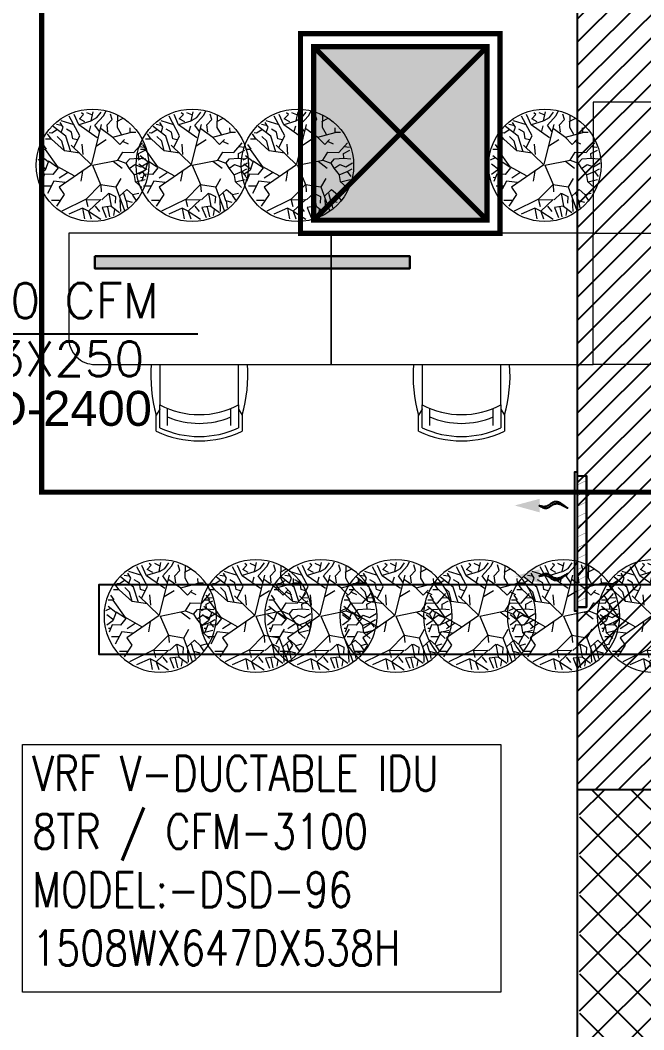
# Model space of a CAD drawing. Header units: millimetres. Extents: x 148480 to 578986, y 39883 to 155062.
# Drawn here: x 234713 to 238279, y 117326 to 123097 of the extents above; entities that cross this region are included whole.
import ezdxf

# ---------------------------------------------------------------- set-up
doc = ezdxf.new("R2010")
doc.units = ezdxf.units.MM
for name, pattern in [('CENTER', [2, 1.25, -0.25, 0.25, -0.25]), ('CONTINU', [0]), ('HIDDEN', [0.375, 0.25, -0.125])]:
    doc.linetypes.add(name, pattern=pattern)
for name, color, linetype in [('CEN', 252, 'CENTER'), ('EL-6FEET SUSPENDED LIGHT', 230, 'Continuous'), ('Flooring', 44, 'Continuous'), ('Hatch 01_UC', 7, 'Continuous'), ('HVAC-SECTIONS', 7, 'Continuous'), ('I - MODULAR', 44, 'Continuous'), ('Layer2', 4, 'Continuous'), ('Layer4', 6, 'Continuous'), ('M-HVAC ELLIPTICAL DUCT', 6, 'Continuous'), ('M-HVAC VRV PIPE', 4, 'Continuous'), ('M-HVAC-ELEPTICAL DUCT', 6, 'Continuous'), ('M-HVAC-GRIL', 6, 'Continuous'), ('M-HVAC-INSULATION', 8, 'Continuous'), ('M-HVAC-SUPP', 4, 'Continuous'), ('M-HVAC-TEXT', 7, 'Continuous')]:
    doc.layers.add(name, color=color, linetype=linetype)
doc.layers.add('I-01$0$i-plants', color=7, linetype='Continuous', lineweight=13, true_color=0x86b300)
for name, color, linetype, lineweight in [('ID - MODULAR', 44, 'Continuous', 5), ('KDBS-SIDE THROW GRILLE', 1, 'Continuous', 18), ('M HVAC GRILLE', 6, 'Continuous', 13), ('M-HVAC-EQUIP TEXT', 7, 'Continuous', 0), ('VRF -COPPER PIPE', 4, 'Continuous', 9)]:
    doc.layers.add(name, color=color, linetype=linetype, lineweight=lineweight)
doc.styles.add('HVAC TEXT', font='Romans.shx', dxfattribs={"width": 0.8, "height": 100})
doc.styles.add('R', font='romans.shx')
doc.styles.add('ROMAND', font='romand__.ttf')
doc.styles.get("Standard").update_dxf_attribs({"font": 'arial.ttf'})
doc.dimstyles.new('Vayucon', dxfattribs={"dimtxt": 200, "dimasz": 150, "dimexe": 0, "dimexo": 0, "dimgap": 9e-05, "dimtad": 1, "dimdec": 0, "dimrnd": 5, "dimzin": 0, "dimdsep": 46, "dimtxsty": 'ROMAND', "dimcen": 90, "dimclrd": 42, "dimclre": 8, "dimclrt": 7, "dimadec": 0, "dimazin": 0, "dimtfac": 1, "dimtdec": 0, "dimtofl": 0, "dimtmove": 1, "dimatfit": 0, "dimfxl": 1, "dimtolj": 1, "dimtzin": 0, "dimarcsym": 0})

# ---------------------------------------------------------------- blocks, each defined once
blk = doc.blocks.new('I-01$0$plant2')
at = {"color": 8}
for p, q in [((-63.2, 161.7), (-26.4, 204)), ((-63.2, 161.7), (-61.7, 192.1)), ((-9.5, 163.5), (-5.2, 204)), ((10.3, 168.4), (7.5, 205.8)), ((32.9, 183.6), (23, 204)), ((24.5, 168.4), (48.5, 200.7)), ((64, 153.2), (52.6, 197.3)), ((62.5, 104), (68.3, 199.1)), ((85.3, 165.1), (82.3, 192.1)), ((-81.5, 144.7), (-85.8, 185.4)), ((-63.2, 161.7), (-81.5, 144.7)), ((-5.2, 132.8), (-63.2, 161.7)), ((-33.5, 151.4), (-23.6, 175.4)), ((23, 168.4), (-9.5, 163.5)), ((30.1, 119.2), (24.5, 168.4)), ((51.3, 138), (42.8, 161.7)), ((83.8, 163.5), (105.1, 176.9)), ((83.8, 134.6), (83.8, 163.5)), ((113.5, 151.4), (120.5, 173.6)), ((-57.6, 115.8), (-159.3, 132.8)), ((-81.5, 144.7), (-136.7, 151.4)), ((-58.9, 119.2), (-60.4, 144.7)), ((-58.9, 117.6), (-5.2, 132.8)), ((10.3, 78.7), (-57.6, 115.8)), ((-2.4, 134.6), (30.1, 119.2)), ((32.9, 121), (51.3, 138)), ((65.5, 141.3), (99.3, 124.3)), ((99.3, 124.3), (115, 149.8)), ((115, 149.8), (138.8, 151.4)), ((138.8, 105.7), (155.8, 134.6)), ((-156.5, 92.1), (-184.6, 83.6)), ((-132.4, 75.1), (-173.4, 109.1)), ((1.7, 0.2), (10.3, 78.7)), ((10.3, 80.2), (4.7, 105.7)), ((10.3, 78.7), (62.5, 104)), ((62.5, 105.7), (90.9, 78.7)), ((130.4, 49.8), (141.8, 80.2)), ((141.8, 82), (138.8, 105.7)), ((140.3, 107.3), (177.1, 109.1)), ((141.8, 80.2), (174.3, 76.9)), ((174.3, 76.9), (182.7, 99)), ((174.3, 76.9), (195.5, 71.7)), ((-155, 15.8), (-191.7, 53.1)), ((-142.3, 42.8), (-132.4, 75.1)), ((-1.1, -2.8), (-142.3, 42.8)), ((-40.6, 10.6), (-57.6, 44.6)), ((81, 7.3), (106.4, 42.8)), ((124.8, 29.4), (130.4, 49.8)), ((130.4, 51.3), (155.8, 42.8)), ((155.8, 42.8), (175.6, 58.3)), ((175.6, 58.3), (203.9, 51.3)), ((-181.8, -19.8), (-200.3, 3.9)), ((-170.6, 31), (-197.5, 22.7)), ((-116.9, 32.8), (-155, 15.8)), ((-97.1, 0.5), (-132.4, 10.6)), ((-75.9, 19.1), (-125.3, -31.7)), ((1.7, 0.2), (99.3, 9)), ((99.3, 9), (124.8, 29.4)), ((99.3, 9), (126.1, -14.7)), ((124.8, 29.4), (143.1, 17.5)), ((143.1, 17.5), (177.1, 24.3)), ((177.1, 24.3), (202.4, 34.6)), ((177.1, 24.3), (181.4, 7.3)), ((181.4, 7.3), (208.2, 2.3)), ((-174.7, -33.5), (-201.6, -25)), ((-191.7, -8), (-198.8, -11.3)), ((-170.6, -35.1), (-190.4, -62.1)), ((-152.2, -9.5), (-181.8, -19.8)), ((-153.7, -62.1), (-174.7, -33.5)), ((-126.8, -29.9), (-153.7, -62.1)), ((-125.3, -28.3), (-152.2, -9.5)), ((-125.3, -31.7), (-150.9, -108)), ((-1.1, -2.8), (-53.4, -96.1)), ((0.4, -4.6), (79.2, -137.9)), ((126.1, -14.7), (165.7, -1.3)), ((165.7, -1.3), (206.7, -26.5)), ((191.2, -16.5), (209.5, -9.5)), ((-155, -60.6), (-176.2, -91)), ((-30.7, -57.2), (-84.5, -82.5)), ((-61.7, -72.4), (-63.2, -133.5)), ((-20.8, -48.7), (-12.3, -87.7)), ((37.2, -65.7), (79.5, -77.6)), ((105.1, -79.2), (123.3, -45.4)), ((123.3, -45.4), (145.9, -58.8)), ((138.8, -52.1), (154.3, -38.4)), ((174.3, -79.2), (194, -72.4)), ((-170.6, -80.9), (-190.4, -77.6)), ((-150.9, -108), (-169.1, -113.2)), ((-147.9, -108), (-155, -128.4)), ((-84.5, -82.5), (-118.2, -138.5)), ((-84.5, -82.5), (-83, -119.9)), ((-46.2, -84.3), (-12.3, -119.9)), ((-26.4, -108), (-40.6, -116.5)), ((48.5, -94.4), (-3.9, -160.6)), ((72.4, -123.2), (106.4, -79.2)), ((93.7, -102.9), (98, -130)), ((106.4, -79.2), (174.3, -77.6)), ((140.3, -79.2), (133.2, -109.8)), ((133.2, -109.8), (147.4, -152.1)), ((174.3, -77.6), (178.6, -94.4)), ((-118.2, -138.5), (-139.5, -145.4)), ((-119.7, -140.3), (-126.8, -162.2)), ((-63.2, -133.5), (-98.4, -182.6)), ((-83, -119.9), (-95.6, -142.1)), ((-75.9, -152.1), (-63.2, -169.1)), ((-37.8, -142.1), (-53.3, -158.8)), ((-40.6, -116.5), (-37.8, -142.1)), ((-12.3, -119.9), (-29.2, -202.9)), ((27.3, -126.6), (38.7, -143.6)), ((64, -114.7), (54.1, -142.1)), ((54.1, -142.1), (96.5, -167.3)), ((98, -130), (122, -143.6)), ((122, -143.6), (122, -165.8)), ((137.5, -131.8), (164.4, -136.9)), ((-111.1, -160.6), (-119.7, -164)), ((-85.8, -167.3), (-111.1, -160.6)), ((-68.8, -177.6), (-84.5, -186.1)), ((-63.2, -169.1), (-68.8, -189.5)), ((-20.8, -165.8), (-63.2, -194.4)), ((-3.9, -160.6), (-9.5, -202.9)), ((-2.4, -162.2), (45.6, -162.2)), ((21.7, -165.8), (4.7, -182.6)), ((4.7, -182.6), (24.5, -192.9)), ((54.1, -182.6), (38.7, -196.2)), ((45.6, -162.2), (62.5, -192.9)), ((47.1, -162.2), (69.6, -167.3)), ((69.6, -167.3), (90.9, -182.6)), ((96.5, -167.3), (109.2, -181)), ((24.5, -192.9), (18.9, -201.4))]:
    blk.add_line(p, q, dxfattribs=at)
at = {"color": 8, "linetype": 'CONTINU'}
blk.add_circle((1.7, 0.2), 212.4, dxfattribs=at)
blk = doc.blocks.new('GFC1')
at = {"layer": 'Hatch 01_UC', "linetype": 'Continuous'}
h = blk.add_hatch(color=8, dxfattribs=at)
h.dxf.hatch_style = 1
h.paths.add_polyline_path([(309023.6, 123931.4), (309023.6, 122940.2), (310014.9, 122940.2), (310014.9, 123931.4)])
at = {"layer": 'CEN', "color": 8, "linetype": 'Continuous', "lineweight": 0}
for p, q in [((309023.6, 122940.2), (309023.6, 123931.4)), ((309023.6, 123931.4), (310014.9, 123931.4)), ((310014.9, 123931.4), (309023.6, 122940.2)), ((309023.6, 123931.4), (310014.9, 122940.2)), ((310014.9, 123931.4), (310014.9, 122940.2)), ((310014.9, 122940.2), (309023.6, 122940.2))]:
    blk.add_line(p, q, dxfattribs=at)
at = {"layer": 'CEN', "color": 8, "linetype": 'HIDDEN', "lineweight": 0, "ltscale": 1500}
blk.add_lwpolyline([(311569.9, 121385.2), (307468.6, 121385.2), (307468.6, 125486.4), (311569.9, 125486.4)], close=True, dxfattribs=at)
at = {"layer": 'CEN', "color": 8, "linetype": 'Continuous', "lineweight": 0}
for points in [[(310089.9, 122865.2), (308948.6, 122865.2), (308948.6, 124006.4), (310089.9, 124006.4)], [(310014.9, 122940.2), (309023.6, 122940.2), (309023.6, 123931.4), (310014.9, 123931.4)]]:
    blk.add_lwpolyline(points, close=True, dxfattribs=at)
at = {"layer": 'Flooring', "color": 8, "linetype": 'HIDDEN', "ltscale": 1500}
blk.add_lwpolyline([(328672.2, 130068.3, 1.540604), (310717.1, 129143.3, 0.119203), (311634.4, 128071.9, -0.704413), (307490.1, 113767.5)], format="xyb", dxfattribs=at)
at = {"layer": 'I - MODULAR', "color": 8, "linetype": 'Continuous'}
for points in [[(310014.9, 123931.4), (309023.6, 123931.4), (309023.6, 122940.2), (310014.9, 122940.2)], [(312297.1, 120456.5), (307797.1, 120456.5), (307797.1, 120856.5), (312297.1, 120856.5)]]:
    blk.add_lwpolyline(points, close=True, dxfattribs=at)
at = {"layer": 'I-01$0$i-plants', "color": 8}
for p, q in [((307686.3, 123421.9, 0), (307625.6, 123534.9, 0)), ((307680.8, 123484.6, 0), (307654.3, 123543.5, 0)), ((307683.7, 123520.2, 0), (307707.9, 123543.7, 0)), ((307715.6, 123503.2, 0), (307683.7, 123520.2, 0)), ((307707.9, 123543.7, 0), (307696, 123553.6, 0)), ((307755.3, 123541.7, 0), (307726.9, 123554.7, 0)), ((307751.8, 123508.4, 0), (307763, 123560.2, 0)), ((307753.9, 123509, 0), (307784.4, 123526.3, 0)), ((307773, 123482.9, 0), (307823.3, 123538, 0)), ((307784.4, 123526.3, 0), (307808.6, 123557.6, 0)), ((307823.3, 123538, 0), (307835.8, 123563.3, 0)), ((307841.8, 123484.5, 0), (307870.7, 123514.7, 0)), ((307870.7, 123514.7, 0), (307861.1, 123546.8, 0)), ((307898.3, 123504.3, 0), (307935, 123523.4, 0)), ((307901.6, 123470.6, 0), (307903.8, 123538.1, 0)), ((308257, 123421.9, 0), (308196.3, 123534.9, 0)), ((308251.5, 123484.6, 0), (308225, 123543.5, 0)), ((308254.4, 123520.2, 0), (308278.6, 123543.7, 0)), ((308286.3, 123503.2, 0), (308254.4, 123520.2, 0)), ((308278.6, 123543.7, 0), (308266.8, 123553.6, 0)), ((308326, 123541.7, 0), (308297.7, 123554.7, 0)), ((308322.5, 123508.4, 0), (308333.7, 123560.2, 0)), ((308324.6, 123509, 0), (308355.1, 123526.3, 0)), ((308343.7, 123482.9, 0), (308394.1, 123538, 0)), ((308355.1, 123526.3, 0), (308379.3, 123557.6, 0)), ((308394.1, 123538, 0), (308406.5, 123563.3, 0)), ((308412.5, 123484.5, 0), (308441.4, 123514.7, 0)), ((308441.4, 123514.7, 0), (308431.8, 123546.8, 0)), ((308469, 123504.3, 0), (308505.7, 123523.4, 0)), ((308472.3, 123470.6, 0), (308474.5, 123538.1, 0)), ((308858.3, 123421.9, 0), (308797.6, 123534.9, 0)), ((308852.8, 123484.6, 0), (308826.3, 123543.5, 0)), ((308855.7, 123520.2, 0), (308879.9, 123543.7, 0)), ((308887.6, 123503.2, 0), (308855.7, 123520.2, 0)), ((308879.9, 123543.7, 0), (308868, 123553.6, 0)), ((308927.3, 123541.7, 0), (308898.9, 123554.7, 0)), ((308923.8, 123508.4, 0), (308935, 123560.2, 0)), ((308925.9, 123509, 0), (308956.4, 123526.3, 0)), ((308945, 123482.9, 0), (308995.3, 123538, 0)), ((308956.4, 123526.3, 0), (308980.6, 123557.6, 0)), ((308995.3, 123538, 0), (309007.8, 123563.3, 0)), ((309013.8, 123484.5, 0), (309042.7, 123514.7, 0)), ((309042.7, 123514.7, 0), (309033.1, 123546.8, 0)), ((309070.3, 123504.3, 0), (309107, 123523.4, 0)), ((309073.6, 123470.6, 0), (309075.8, 123538.1, 0)), ((310273.5, 123421.9, 0), (310212.7, 123534.9, 0)), ((310267.9, 123484.6, 0), (310241.4, 123543.5, 0)), ((310270.8, 123520.2, 0), (310295, 123543.7, 0)), ((310302.7, 123503.2, 0), (310270.8, 123520.2, 0)), ((310295, 123543.7, 0), (310283.2, 123553.6, 0)), ((310342.5, 123541.7, 0), (310314.1, 123554.7, 0)), ((310338.9, 123508.4, 0), (310350.2, 123560.2, 0)), ((310341.1, 123509, 0), (310371.5, 123526.3, 0)), ((310360.1, 123482.9, 0), (310410.5, 123538, 0)), ((310371.5, 123526.3, 0), (310395.7, 123557.6, 0)), ((310410.5, 123538, 0), (310422.9, 123563.3, 0)), ((310428.9, 123484.5, 0), (310457.8, 123514.7, 0)), ((310457.8, 123514.7, 0), (310448.2, 123546.8, 0)), ((310485.5, 123504.3, 0), (310522.2, 123523.4, 0)), ((310488.8, 123470.6, 0), (310490.9, 123538.1, 0)), ((307559.1, 123458.7, 0), (307525.3, 123438, 0)), ((307606.6, 123419.6, 0), (307534.1, 123475.3, 0)), ((307579.3, 123481.1, 0), (307552.9, 123486.6, 0)), ((307591.1, 123471.2, 0), (307574.1, 123498.3, 0)), ((307653.9, 123484.7, 0), (307580.1, 123507.8, 0)), ((307580.1, 123441, 0), (307591.1, 123471.2, 0)), ((307639.6, 123442.9, 0), (307609.9, 123460.5, 0)), ((307785.6, 123411.4, 0), (307680.8, 123484.6, 0)), ((307682.3, 123487.5, 0), (307751.8, 123508.4, 0)), ((307740.7, 123448.8, 0), (307749.8, 123478.5, 0)), ((307754.8, 123260.3, 0), (307811.1, 123487.8, 0)), ((307799.2, 123447.6, 0), (307773, 123482.9, 0)), ((307807.6, 123463.6, 0), (307876, 123414.4, 0)), ((307847.3, 123443.3, 0), (307841.8, 123484.5, 0)), ((307925.2, 123429.2, 0), (307901.6, 123470.6, 0)), ((307975.1, 123441.7, 0), (307974.1, 123467.9, 0)), ((308129.8, 123458.7, 0), (308096, 123438, 0)), ((308177.3, 123419.6, 0), (308104.8, 123475.3, 0)), ((308150, 123481.1, 0), (308123.6, 123486.6, 0)), ((308161.8, 123471.2, 0), (308144.8, 123498.3, 0)), ((308224.6, 123484.7, 0), (308150.8, 123507.8, 0)), ((308150.8, 123441, 0), (308161.8, 123471.2, 0)), ((308210.3, 123442.9, 0), (308180.6, 123460.5, 0)), ((308356.3, 123411.4, 0), (308251.5, 123484.6, 0)), ((308253, 123487.5, 0), (308322.5, 123508.4, 0)), ((308311.4, 123448.8, 0), (308320.5, 123478.5, 0)), ((308325.6, 123260.3, 0), (308381.9, 123487.8, 0)), ((308369.9, 123447.6, 0), (308343.7, 123482.9, 0)), ((308378.3, 123463.6, 0), (308446.7, 123414.4, 0)), ((308418, 123443.3, 0), (308412.5, 123484.5, 0)), ((308496, 123429.2, 0), (308472.3, 123470.6, 0)), ((308545.9, 123441.7, 0), (308544.8, 123467.9, 0)), ((308731.1, 123458.7, 0), (308697.3, 123438, 0)), ((308778.6, 123419.6, 0), (308706.1, 123475.3, 0)), ((308751.3, 123481.1, 0), (308724.8, 123486.6, 0)), ((308763.1, 123471.2, 0), (308746.1, 123498.3, 0)), ((308825.9, 123484.7, 0), (308752.1, 123507.8, 0)), ((308752.1, 123441, 0), (308763.1, 123471.2, 0)), ((308811.6, 123442.9, 0), (308781.9, 123460.5, 0)), ((308957.6, 123411.4, 0), (308852.8, 123484.6, 0)), ((308854.3, 123487.5, 0), (308923.8, 123508.4, 0)), ((308912.7, 123448.8, 0), (308921.8, 123478.5, 0)), ((308926.8, 123260.3, 0), (308983.1, 123487.8, 0)), ((308971.2, 123447.6, 0), (308945, 123482.9, 0)), ((308979.6, 123463.6, 0), (309048, 123414.4, 0)), ((309019.3, 123443.3, 0), (309013.8, 123484.5, 0)), ((309097.2, 123429.2, 0), (309073.6, 123470.6, 0)), ((309147.1, 123441.7, 0), (309146.1, 123467.9, 0)), ((310146.3, 123458.7, 0), (310112.4, 123438, 0)), ((310193.7, 123419.6, 0), (310121.3, 123475.3, 0)), ((310166.4, 123481.1, 0), (310140, 123486.6, 0)), ((310178.2, 123471.2, 0), (310161.2, 123498.3, 0)), ((310241.1, 123484.7, 0), (310167.2, 123507.8, 0)), ((310167.2, 123441, 0), (310178.2, 123471.2, 0)), ((310226.8, 123442.9, 0), (310197, 123460.5, 0)), ((310372.7, 123411.4, 0), (310267.9, 123484.6, 0)), ((310269.4, 123487.5, 0), (310338.9, 123508.4, 0)), ((310327.9, 123448.8, 0), (310337, 123478.5, 0)), ((310342, 123260.3, 0), (310398.3, 123487.8, 0)), ((310386.3, 123447.6, 0), (310360.1, 123482.9, 0)), ((310394.8, 123463.6, 0), (310463.2, 123414.4, 0)), ((310434.5, 123443.3, 0), (310428.9, 123484.5, 0)), ((310512.4, 123429.2, 0), (310488.8, 123470.6, 0)), ((310562.3, 123441.7, 0), (310561.2, 123467.9, 0)), ((307524.6, 123402.8, 0), (307490.8, 123403.6, 0)), ((307521.7, 123404.7, 0), (307501.9, 123433.4, 0)), ((307525.3, 123438, 0), (307511.4, 123439.1, 0)), ((307597.9, 123336.3, 0), (307524.6, 123402.8, 0)), ((307583.8, 123391.2, 0), (307555.8, 123417.8, 0)), ((307635.3, 123331.6, 0), (307606.6, 123419.6, 0)), ((307646.7, 123404.7, 0), (307639.6, 123442.9, 0)), ((307670.9, 123398.5, 0), (307646.7, 123404.7, 0)), ((307652.6, 123355.5, 0), (307686.3, 123421.9, 0)), ((307781.5, 123364.9, 0), (307837.8, 123400.5, 0)), ((307874.1, 123413.9, 0), (307915.3, 123372.8, 0)), ((307876, 123414.4, 0), (307975.1, 123441.7, 0)), ((307915.3, 123372.8, 0), (307942.2, 123402.1, 0)), ((307974.5, 123444, 0), (308006, 123442.8, 0)), ((308095.4, 123402.8, 0), (308061.5, 123403.6, 0)), ((308092.4, 123404.7, 0), (308072.6, 123433.4, 0)), ((308096, 123438, 0), (308082.1, 123439.1, 0)), ((308168.6, 123336.3, 0), (308095.4, 123402.8, 0)), ((308154.5, 123391.2, 0), (308126.5, 123417.8, 0)), ((308206, 123331.6, 0), (308177.3, 123419.6, 0)), ((308217.4, 123404.7, 0), (308210.3, 123442.9, 0)), ((308241.6, 123398.5, 0), (308217.4, 123404.7, 0)), ((308223.3, 123355.5, 0), (308257, 123421.9, 0)), ((308352.3, 123364.9, 0), (308408.5, 123400.5, 0)), ((308444.8, 123413.9, 0), (308486, 123372.8, 0)), ((308446.7, 123414.4, 0), (308545.9, 123441.7, 0)), ((308486, 123372.8, 0), (308512.9, 123402.1, 0)), ((308545.2, 123444, 0), (308576.8, 123442.8, 0)), ((308696.6, 123402.8, 0), (308662.8, 123403.6, 0)), ((308693.7, 123404.7, 0), (308673.9, 123433.4, 0)), ((308697.3, 123438, 0), (308683.4, 123439.1, 0)), ((308769.9, 123336.3, 0), (308696.6, 123402.8, 0)), ((308755.8, 123391.2, 0), (308727.8, 123417.8, 0)), ((308807.3, 123331.6, 0), (308778.6, 123419.6, 0)), ((308818.7, 123404.7, 0), (308811.6, 123442.9, 0)), ((308842.9, 123398.5, 0), (308818.7, 123404.7, 0)), ((308824.6, 123355.5, 0), (308858.3, 123421.9, 0)), ((308953.5, 123364.9, 0), (309009.8, 123400.5, 0)), ((309046.1, 123413.9, 0), (309087.3, 123372.8, 0)), ((309048, 123414.4, 0), (309147.1, 123441.7, 0)), ((309087.3, 123372.8, 0), (309114.2, 123402.1, 0)), ((309146.5, 123444, 0), (309178, 123442.8, 0)), ((310111.8, 123402.8, 0), (310077.9, 123403.6, 0)), ((310108.8, 123404.7, 0), (310089, 123433.4, 0)), ((310112.4, 123438, 0), (310098.5, 123439.1, 0)), ((310185.1, 123336.3, 0), (310111.8, 123402.8, 0)), ((310171, 123391.2, 0), (310142.9, 123417.8, 0)), ((310222.4, 123331.6, 0), (310193.7, 123419.6, 0)), ((310233.8, 123404.7, 0), (310226.8, 123442.9, 0)), ((310258.1, 123398.5, 0), (310233.8, 123404.7, 0)), ((310239.7, 123355.5, 0), (310273.5, 123421.9, 0)), ((310368.7, 123364.9, 0), (310424.9, 123400.5, 0)), ((310461.3, 123413.9, 0), (310502.5, 123372.8, 0)), ((310463.2, 123414.4, 0), (310562.3, 123441.7, 0)), ((310502.5, 123372.8, 0), (310529.4, 123402.1, 0)), ((310561.6, 123444, 0), (310593.2, 123442.8, 0)), ((307490.6, 123344.4, 0), (307461.8, 123343.9, 0)), ((307494.9, 123345.7, 0), (307475.7, 123372.2, 0)), ((307560.8, 123244.9, 0), (307490.6, 123344.4, 0)), ((307597.9, 123336.3, 0), (307583.8, 123391.2, 0)), ((307753.5, 123257.1, 0), (307637.1, 123369.6, 0)), ((307704.8, 123315, 0), (307700.3, 123375.2, 0)), ((307934.9, 123389.3, 0), (307963.2, 123376.2, 0)), ((307995.9, 123327.3, 0), (308044.4, 123381.8, 0)), ((308026.3, 123360.5, 0), (308055.8, 123358.4, 0)), ((308061.3, 123344.4, 0), (308032.5, 123343.9, 0)), ((308065.6, 123345.7, 0), (308046.5, 123372.2, 0)), ((308131.5, 123244.9, 0), (308061.3, 123344.4, 0)), ((308168.6, 123336.3, 0), (308154.5, 123391.2, 0)), ((308324.2, 123257.1, 0), (308207.8, 123369.6, 0)), ((308275.6, 123315, 0), (308271.1, 123375.2, 0)), ((308505.6, 123389.3, 0), (308534, 123376.2, 0)), ((308566.6, 123327.3, 0), (308615.1, 123381.8, 0)), ((308597, 123360.5, 0), (308626.6, 123358.4, 0)), ((308662.6, 123344.4, 0), (308633.8, 123343.9, 0)), ((308666.9, 123345.7, 0), (308647.7, 123372.2, 0)), ((308732.8, 123244.9, 0), (308662.6, 123344.4, 0)), ((308769.9, 123336.3, 0), (308755.8, 123391.2, 0)), ((308925.5, 123257.1, 0), (308809.1, 123369.6, 0)), ((308876.8, 123315, 0), (308872.3, 123375.2, 0)), ((309106.9, 123389.3, 0), (309135.2, 123376.2, 0)), ((309167.9, 123327.3, 0), (309216.4, 123381.8, 0)), ((309198.3, 123360.5, 0), (309227.8, 123358.4, 0)), ((310077.7, 123344.4, 0), (310049, 123343.9, 0)), ((310082, 123345.7, 0), (310062.9, 123372.2, 0)), ((310147.9, 123244.9, 0), (310077.7, 123344.4, 0)), ((310185.1, 123336.3, 0), (310171, 123391.2, 0)), ((310340.6, 123257.1, 0), (310224.2, 123369.6, 0)), ((310292, 123315, 0), (310287.5, 123375.2, 0)), ((310522, 123389.3, 0), (310550.4, 123376.2, 0)), ((310583, 123327.3, 0), (310631.5, 123381.8, 0)), ((310613.5, 123360.5, 0), (310643, 123358.4, 0)), ((307473.7, 123296.6, 0), (307446.5, 123283.1, 0)), ((307505.2, 123273.9, 0), (307461.2, 123308.7, 0)), ((307686.8, 123323, 0), (307597.9, 123336.3, 0)), ((307904.1, 123283.5, 0), (307932.7, 123329.6, 0)), ((307932.7, 123329.6, 0), (307995.9, 123327.3, 0)), ((307950, 123265.1, 0), (307971.4, 123290.2, 0)), ((307971.4, 123290.2, 0), (308023.5, 123295.3, 0)), ((308044.4, 123296.6, 0), (308017.2, 123283.1, 0)), ((308022.3, 123321.8, 0), (308059.1, 123340.6, 0)), ((308023.5, 123295.3, 0), (308022.3, 123321.8, 0)), ((308023.5, 123295.3, 0), (308064.7, 123291.4, 0)), ((308076, 123273.9, 0), (308031.9, 123308.7, 0)), ((308257.5, 123323, 0), (308168.6, 123336.3, 0)), ((308474.8, 123283.5, 0), (308503.4, 123329.6, 0)), ((308503.4, 123329.6, 0), (308566.6, 123327.3, 0)), ((308520.7, 123265.1, 0), (308542.1, 123290.2, 0)), ((308542.1, 123290.2, 0), (308594.2, 123295.3, 0)), ((308593, 123321.8, 0), (308629.8, 123340.6, 0)), ((308594.2, 123295.3, 0), (308593, 123321.8, 0)), ((308594.2, 123295.3, 0), (308635.5, 123291.4, 0)), ((308645.7, 123296.6, 0), (308618.5, 123283.1, 0)), ((308677.2, 123273.9, 0), (308633.2, 123308.7, 0)), ((308858.8, 123323, 0), (308769.9, 123336.3, 0)), ((309076.1, 123283.5, 0), (309104.7, 123329.6, 0)), ((309104.7, 123329.6, 0), (309167.9, 123327.3, 0)), ((309122, 123265.1, 0), (309143.4, 123290.2, 0)), ((309143.4, 123290.2, 0), (309195.5, 123295.3, 0)), ((309194.3, 123321.8, 0), (309231.1, 123340.6, 0)), ((309195.5, 123295.3, 0), (309194.3, 123321.8, 0)), ((309195.5, 123295.3, 0), (309236.7, 123291.4, 0)), ((310060.8, 123296.6, 0), (310033.6, 123283.1, 0)), ((310092.4, 123273.9, 0), (310048.3, 123308.7, 0)), ((310273.9, 123323, 0), (310185.1, 123336.3, 0)), ((310491.2, 123283.5, 0), (310519.9, 123329.6, 0)), ((310519.9, 123329.6, 0), (310583, 123327.3, 0)), ((310537.2, 123265.1, 0), (310558.5, 123290.2, 0)), ((310558.5, 123290.2, 0), (310610.6, 123295.3, 0)), ((310609.5, 123321.8, 0), (310646.3, 123340.6, 0)), ((310610.6, 123295.3, 0), (310609.5, 123321.8, 0)), ((310610.6, 123295.3, 0), (310651.9, 123291.4, 0)), ((307488.4, 123226, 0), (307453.1, 123202, 0)), ((307493.6, 123230, 0), (307453.2, 123260.7, 0)), ((307506.5, 123276.7, 0), (307488.4, 123226, 0)), ((307559.4, 123241.6, 0), (307506.5, 123276.7, 0)), ((307562.3, 123240, 0), (307531.5, 123201.1, 0)), ((307654.6, 123192.7, 0), (307560.8, 123244.9, 0)), ((307753.5, 123257.1, 0), (307568.5, 123129.5, 0)), ((307758.7, 123253.9, 0), (307904.1, 123283.5, 0)), ((307758.7, 123253.9, 0), (307805.4, 123143.9, 0)), ((307876.8, 123278.1, 0), (307929.1, 123237.6, 0)), ((307904.1, 123283.5, 0), (307950, 123265.1, 0)), ((307950, 123265.1, 0), (307967, 123238, 0)), ((307967, 123238, 0), (307996.7, 123198.8, 0)), ((307967.7, 123235.7, 0), (308000.7, 123259.1, 0)), ((308000.7, 123259.1, 0), (308036.1, 123245.3, 0)), ((308059.1, 123226, 0), (308023.8, 123202, 0)), ((308064.3, 123230, 0), (308023.9, 123260.7, 0)), ((308036.1, 123245.3, 0), (308074.2, 123267.7, 0)), ((308042.3, 123217.8, 0), (308070.9, 123234.5, 0)), ((308077.2, 123276.7, 0), (308059.1, 123226, 0)), ((308130.1, 123241.6, 0), (308077.2, 123276.7, 0)), ((308133, 123240, 0), (308102.2, 123201.1, 0)), ((308225.3, 123192.7, 0), (308131.5, 123244.9, 0)), ((308324.2, 123257.1, 0), (308139.3, 123129.5, 0)), ((308329.5, 123253.9, 0), (308474.8, 123283.5, 0)), ((308329.5, 123253.9, 0), (308376.1, 123143.9, 0)), ((308447.5, 123278.1, 0), (308499.8, 123237.6, 0)), ((308474.8, 123283.5, 0), (308520.7, 123265.1, 0)), ((308520.7, 123265.1, 0), (308537.7, 123238, 0)), ((308537.7, 123238, 0), (308567.4, 123198.8, 0)), ((308538.4, 123235.7, 0), (308571.5, 123259.1, 0)), ((308571.5, 123259.1, 0), (308606.8, 123245.3, 0)), ((308606.8, 123245.3, 0), (308644.9, 123267.7, 0)), ((308613, 123217.8, 0), (308641.6, 123234.5, 0)), ((308660.4, 123226, 0), (308625.1, 123202, 0)), ((308665.6, 123230, 0), (308625.2, 123260.7, 0)), ((308678.5, 123276.7, 0), (308660.4, 123226, 0)), ((308731.4, 123241.6, 0), (308678.5, 123276.7, 0)), ((308734.3, 123240, 0), (308703.5, 123201.1, 0)), ((308826.6, 123192.7, 0), (308732.8, 123244.9, 0)), ((308925.5, 123257.1, 0), (308740.5, 123129.5, 0)), ((308930.7, 123253.9, 0), (309076.1, 123283.5, 0)), ((308930.7, 123253.9, 0), (308977.4, 123143.9, 0)), ((309048.8, 123278.1, 0), (309101.1, 123237.6, 0)), ((309076.1, 123283.5, 0), (309122, 123265.1, 0)), ((309122, 123265.1, 0), (309139, 123238, 0)), ((309139, 123238, 0), (309168.7, 123198.8, 0)), ((309139.7, 123235.7, 0), (309172.7, 123259.1, 0)), ((309172.7, 123259.1, 0), (309208.1, 123245.3, 0)), ((309208.1, 123245.3, 0), (309246.2, 123267.7, 0)), ((309214.3, 123217.8, 0), (309242.9, 123234.5, 0)), ((310080.8, 123230, 0), (310040.3, 123260.7, 0)), ((310075.5, 123226, 0), (310040.3, 123202, 0)), ((310093.6, 123276.7, 0), (310075.5, 123226, 0)), ((310146.6, 123241.6, 0), (310093.6, 123276.7, 0)), ((310149.4, 123240, 0), (310118.6, 123201.1, 0)), ((310241.7, 123192.7, 0), (310147.9, 123244.9, 0)), ((310340.6, 123257.1, 0), (310155.7, 123129.5, 0)), ((310345.9, 123253.9, 0), (310491.2, 123283.5, 0)), ((310345.9, 123253.9, 0), (310392.5, 123143.9, 0)), ((310464, 123278.1, 0), (310516.2, 123237.6, 0)), ((310491.2, 123283.5, 0), (310537.2, 123265.1, 0)), ((310537.2, 123265.1, 0), (310554.1, 123238, 0)), ((310554.1, 123238, 0), (310583.9, 123198.8, 0)), ((310554.8, 123235.7, 0), (310587.9, 123259.1, 0)), ((310587.9, 123259.1, 0), (310623.3, 123245.3, 0)), ((310623.3, 123245.3, 0), (310661.4, 123267.7, 0)), ((310629.5, 123217.8, 0), (310658, 123234.5, 0)), ((307474.8, 123181.6, 0), (307463.1, 123183.4, 0)), ((307484, 123203.1, 0), (307467.6, 123160.7, 0)), ((307531.5, 123201.1, 0), (307484, 123203.1, 0)), ((307615.7, 123210.4, 0), (307568.9, 123180.5, 0)), ((307702, 123220.4, 0), (307692.2, 123163.7, 0)), ((307892.9, 123127.3, 0), (307922.2, 123178.9, 0)), ((307996.7, 123198.8, 0), (308042.3, 123217.8, 0)), ((307997.5, 123196.2, 0), (308003.5, 123160.5, 0)), ((308006.3, 123158.9, 0), (308060.4, 123172.3, 0)), ((308045.6, 123181.6, 0), (308033.8, 123183.4, 0)), ((308054.7, 123203.1, 0), (308038.3, 123160.7, 0)), ((308042.3, 123217.8, 0), (308064.1, 123189.3, 0)), ((308102.2, 123201.1, 0), (308054.7, 123203.1, 0)), ((308186.4, 123210.4, 0), (308139.6, 123180.5, 0)), ((308272.7, 123220.4, 0), (308262.9, 123163.7, 0)), ((308463.6, 123127.3, 0), (308492.9, 123178.9, 0)), ((308567.4, 123198.8, 0), (308613, 123217.8, 0)), ((308568.2, 123196.2, 0), (308574.2, 123160.5, 0)), ((308577, 123158.9, 0), (308631.1, 123172.3, 0)), ((308613, 123217.8, 0), (308634.8, 123189.3, 0)), ((308646.8, 123181.6, 0), (308635.1, 123183.4, 0)), ((308656, 123203.1, 0), (308639.6, 123160.7, 0)), ((308703.5, 123201.1, 0), (308656, 123203.1, 0)), ((308787.7, 123210.4, 0), (308740.9, 123180.5, 0)), ((308874, 123220.4, 0), (308864.2, 123163.7, 0)), ((309064.9, 123127.3, 0), (309094.2, 123178.9, 0)), ((309168.7, 123198.8, 0), (309214.3, 123217.8, 0)), ((309169.5, 123196.2, 0), (309175.5, 123160.5, 0)), ((309178.3, 123158.9, 0), (309232.4, 123172.3, 0)), ((309214.3, 123217.8, 0), (309236.1, 123189.3, 0)), ((310062, 123181.6, 0), (310050.3, 123183.4, 0)), ((310071.2, 123203.1, 0), (310054.7, 123160.7, 0)), ((310118.6, 123201.1, 0), (310071.2, 123203.1, 0)), ((310202.8, 123210.4, 0), (310156.1, 123180.5, 0)), ((310289.1, 123220.4, 0), (310279.3, 123163.7, 0)), ((310480, 123127.3, 0), (310509.4, 123178.9, 0)), ((310583.9, 123198.8, 0), (310629.5, 123217.8, 0)), ((310584.6, 123196.2, 0), (310590.6, 123160.5, 0)), ((310593.5, 123158.9, 0), (310647.5, 123172.3, 0)), ((310629.5, 123217.8, 0), (310651.3, 123189.3, 0)), ((307522.3, 123134.3, 0), (307479.8, 123134.6, 0)), ((307538.4, 123163.2, 0), (307501.4, 123093, 0)), ((307601, 123155.1, 0), (307538.4, 123163.2, 0)), ((307568.6, 123129.4, 0), (307597, 123087, 0)), ((307805.4, 123143.9, 0), (307723.1, 123060.5, 0)), ((307805.4, 123143.9, 0), (307892.1, 123129.9, 0)), ((307806.1, 123141.6, 0), (307809.1, 123102.2, 0)), ((307892.1, 123129.9, 0), (307941.9, 122994.5, 0)), ((307912.7, 123077, 0), (307954.2, 123116.4, 0)), ((307954.2, 123116.4, 0), (307988.1, 123086.2, 0)), ((308003.5, 123160.5, 0), (308040.7, 123126, 0)), ((308093.1, 123134.3, 0), (308050.5, 123134.6, 0)), ((308109.2, 123163.2, 0), (308072.1, 123093, 0)), ((308171.7, 123155.1, 0), (308109.2, 123163.2, 0)), ((308139.3, 123129.4, 0), (308167.7, 123087, 0)), ((308376.1, 123143.9, 0), (308293.8, 123060.5, 0)), ((308376.1, 123143.9, 0), (308462.8, 123129.9, 0)), ((308376.8, 123141.6, 0), (308379.8, 123102.2, 0)), ((308462.8, 123129.9, 0), (308512.6, 122994.5, 0)), ((308483.4, 123077, 0), (308525, 123116.4, 0)), ((308525, 123116.4, 0), (308558.8, 123086.2, 0)), ((308574.2, 123160.5, 0), (308611.4, 123126, 0)), ((308694.3, 123134.3, 0), (308651.8, 123134.6, 0)), ((308710.4, 123163.2, 0), (308673.4, 123093, 0)), ((308773, 123155.1, 0), (308710.4, 123163.2, 0)), ((308740.6, 123129.4, 0), (308769, 123087, 0)), ((308977.4, 123143.9, 0), (308895.1, 123060.5, 0)), ((308977.4, 123143.9, 0), (309064.1, 123129.9, 0)), ((308978.1, 123141.6, 0), (308981.1, 123102.2, 0)), ((309064.1, 123129.9, 0), (309113.9, 122994.5, 0)), ((309084.7, 123077, 0), (309126.2, 123116.4, 0)), ((309126.2, 123116.4, 0), (309160.1, 123086.2, 0)), ((309175.5, 123160.5, 0), (309212.7, 123126, 0)), ((310109.5, 123134.3, 0), (310066.9, 123134.6, 0)), ((310125.6, 123163.2, 0), (310088.6, 123093, 0)), ((310188.1, 123155.1, 0), (310125.6, 123163.2, 0)), ((310155.8, 123129.4, 0), (310184.1, 123087, 0)), ((310392.5, 123143.9, 0), (310310.3, 123060.5, 0)), ((310392.5, 123143.9, 0), (310479.3, 123129.9, 0)), ((310393.2, 123141.6, 0), (310396.2, 123102.2, 0)), ((310479.3, 123129.9, 0), (310529, 122994.5, 0)), ((310499.8, 123077, 0), (310541.4, 123116.4, 0)), ((310541.4, 123116.4, 0), (310575.2, 123086.2, 0)), ((310590.6, 123160.5, 0), (310627.8, 123126, 0)), ((307597, 123087, 0), (307552.3, 123019.8, 0)), ((307723.1, 123060.5, 0), (307583.1, 122991.6, 0)), ((307722, 123057.3, 0), (307806.5, 123058.6, 0)), ((307722.7, 123055, 0), (307731.6, 123017.4, 0)), ((307806.5, 123058.6, 0), (307735, 122991.5, 0)), ((307811.3, 123057.2, 0), (307851.7, 123093.7, 0)), ((307851.7, 123093.7, 0), (307865, 123019.9, 0)), ((307856.5, 123092.4, 0), (307890.7, 123075.7, 0)), ((307890.7, 123075.7, 0), (307888.6, 123037.6, 0)), ((307915.7, 123059.2, 0), (307918.4, 122990.3, 0)), ((307936.3, 123094.7, 0), (307948.8, 123052.9, 0)), ((307948.8, 123052.9, 0), (307985.5, 123042.6, 0)), ((307986.6, 123083.3, 0), (308006.5, 123054.2, 0)), ((307988.1, 123086.2, 0), (308023.4, 123094.3, 0)), ((308167.7, 123087, 0), (308123, 123019.8, 0)), ((308293.8, 123060.5, 0), (308153.8, 122991.6, 0)), ((308292.7, 123057.3, 0), (308377.2, 123058.6, 0)), ((308293.4, 123055, 0), (308302.3, 123017.4, 0)), ((308377.2, 123058.6, 0), (308305.7, 122991.5, 0)), ((308382.1, 123057.2, 0), (308422.4, 123093.7, 0)), ((308422.4, 123093.7, 0), (308435.7, 123019.9, 0)), ((308427.2, 123092.4, 0), (308461.4, 123075.7, 0)), ((308461.4, 123075.7, 0), (308459.3, 123037.6, 0)), ((308486.4, 123059.2, 0), (308489.1, 122990.3, 0)), ((308507, 123094.7, 0), (308519.5, 123052.9, 0)), ((308519.5, 123052.9, 0), (308556.2, 123042.6, 0)), ((308557.3, 123083.3, 0), (308577.2, 123054.2, 0)), ((308558.8, 123086.2, 0), (308594.1, 123094.3, 0)), ((308769, 123087, 0), (308724.3, 123019.8, 0)), ((308895.1, 123060.5, 0), (308755.1, 122991.6, 0)), ((308894, 123057.3, 0), (308978.5, 123058.6, 0)), ((308894.7, 123055, 0), (308903.6, 123017.4, 0)), ((308978.5, 123058.6, 0), (308907, 122991.5, 0)), ((308983.3, 123057.2, 0), (309023.7, 123093.7, 0)), ((309023.7, 123093.7, 0), (309037, 123019.9, 0)), ((309028.5, 123092.4, 0), (309062.7, 123075.7, 0)), ((309062.7, 123075.7, 0), (309060.6, 123037.6, 0)), ((309087.7, 123059.2, 0), (309090.4, 122990.3, 0)), ((309108.3, 123094.7, 0), (309120.8, 123052.9, 0)), ((309120.8, 123052.9, 0), (309157.5, 123042.6, 0)), ((309158.6, 123083.3, 0), (309178.5, 123054.2, 0)), ((309160.1, 123086.2, 0), (309195.4, 123094.3, 0)), ((310184.1, 123087, 0), (310139.4, 123019.8, 0)), ((310310.3, 123060.5, 0), (310170.3, 122991.6, 0)), ((310309.1, 123057.3, 0), (310393.6, 123058.6, 0)), ((310309.8, 123055, 0), (310318.8, 123017.4, 0)), ((310393.6, 123058.6, 0), (310322.1, 122991.5, 0)), ((310398.5, 123057.2, 0), (310438.8, 123093.7, 0)), ((310438.8, 123093.7, 0), (310452.1, 123019.9, 0)), ((310443.7, 123092.4, 0), (310477.8, 123075.7, 0)), ((310477.8, 123075.7, 0), (310475.7, 123037.6, 0)), ((310502.8, 123059.2, 0), (310505.5, 122990.3, 0)), ((310523.4, 123094.7, 0), (310536, 123052.9, 0)), ((310536, 123052.9, 0), (310572.6, 123042.6, 0)), ((310573.7, 123083.3, 0), (310593.6, 123054.2, 0)), ((310575.2, 123086.2, 0), (310610.5, 123094.3, 0)), ((307569.5, 123051.9, 0), (307524.9, 123052, 0)), ((307701.1, 123008.2, 0), (307623.9, 122974.5, 0)), ((307735, 122991.5, 0), (307701.1, 123008.2, 0)), ((307701.1, 123008.2, 0), (307712.6, 122947.3, 0)), ((307773.5, 123019.4, 0), (307798.2, 122988.9, 0)), ((307862.8, 123019.3, 0), (307813.6, 123012.3, 0)), ((307813.6, 123012.3, 0), (307837.5, 122955.4, 0)), ((307844.4, 123013.8, 0), (307856.6, 122958.3, 0)), ((307865, 123019.9, 0), (307913.9, 122983.7, 0)), ((307883.8, 123001.5, 0), (307878.3, 122967.7, 0)), ((307951.7, 123051.2, 0), (307959.1, 123010.7, 0)), ((308140.2, 123051.9, 0), (308095.7, 123052, 0)), ((308271.8, 123008.2, 0), (308194.7, 122974.5, 0)), ((308305.7, 122991.5, 0), (308271.8, 123008.2, 0)), ((308271.8, 123008.2, 0), (308283.3, 122947.3, 0)), ((308344.2, 123019.4, 0), (308368.9, 122988.9, 0)), ((308433.5, 123019.3, 0), (308384.3, 123012.3, 0)), ((308384.3, 123012.3, 0), (308408.2, 122955.4, 0)), ((308415.1, 123013.8, 0), (308427.3, 122958.3, 0)), ((308435.7, 123019.9, 0), (308484.6, 122983.7, 0)), ((308454.5, 123001.5, 0), (308449, 122967.7, 0)), ((308522.4, 123051.2, 0), (308529.8, 123010.7, 0)), ((308741.5, 123051.9, 0), (308696.9, 123052, 0)), ((308873.1, 123008.2, 0), (308795.9, 122974.5, 0)), ((308907, 122991.5, 0), (308873.1, 123008.2, 0)), ((308873.1, 123008.2, 0), (308884.6, 122947.3, 0)), ((308945.5, 123019.4, 0), (308970.2, 122988.9, 0)), ((309034.8, 123019.3, 0), (308985.6, 123012.3, 0)), ((308985.6, 123012.3, 0), (309009.5, 122955.4, 0)), ((309016.4, 123013.8, 0), (309028.6, 122958.3, 0)), ((309037, 123019.9, 0), (309085.9, 122983.7, 0)), ((309055.8, 123001.5, 0), (309050.3, 122967.7, 0)), ((309123.7, 123051.2, 0), (309131.1, 123010.7, 0)), ((310156.6, 123051.9, 0), (310112.1, 123052, 0)), ((310288.2, 123008.2, 0), (310211.1, 122974.5, 0)), ((310322.1, 122991.5, 0), (310288.2, 123008.2, 0)), ((310288.2, 123008.2, 0), (310299.7, 122947.3, 0)), ((310360.6, 123019.4, 0), (310385.4, 122988.9, 0)), ((310450, 123019.3, 0), (310400.8, 123012.3, 0)), ((310400.8, 123012.3, 0), (310424.6, 122955.4, 0)), ((310431.6, 123013.8, 0), (310443.8, 122958.3, 0)), ((310452.1, 123019.9, 0), (310501, 122983.7, 0)), ((310470.9, 123001.5, 0), (310465.4, 122967.7, 0)), ((310538.8, 123051.2, 0), (310546.3, 123010.7, 0)), ((307735, 122991.5, 0), (307806.6, 122946.2, 0)), ((307735, 122991.5, 0), (307750.4, 122948, 0)), ((308305.7, 122991.5, 0), (308377.3, 122946.2, 0)), ((308305.7, 122991.5, 0), (308321.1, 122948, 0)), ((308907, 122991.5, 0), (308978.6, 122946.2, 0)), ((308907, 122991.5, 0), (308922.4, 122948, 0)), ((310322.1, 122991.5, 0), (310393.8, 122946.2, 0)), ((310322.1, 122991.5, 0), (310337.5, 122948, 0))]:
    blk.add_line(p, q, dxfattribs=at)
at = {"layer": 'I-01$0$i-plants', "color": 8, "linetype": 'CONTINU'}
for centre in [(307758.7, 123253.9, 0), (308329.5, 123253.9, 0), (308930.7, 123253.9, 0), (310345.9, 123253.9, 0)]:
    blk.add_circle(centre, 321.5, dxfattribs=at)
at = {"layer": 'ID - MODULAR', "color": 8, "ltscale": 500}
for p, q in [((308144.6, 122115.2), (308144.6, 121884.1)), ((308594.2, 121884.1), (308594.2, 122115.2)), ((309644.6, 122115.2), (309644.6, 121884.1)), ((310094.2, 121884.1), (310094.2, 122115.2)), ((308144.6, 121860.4), (308123.4, 121826.2)), ((308144.6, 121753.4), (308144.6, 121884.1)), ((308144.6, 121862.1), (308144.6, 121860.4)), ((308594.2, 121884.1), (308594.2, 121753.4)), ((308594.2, 121862.1), (308594.2, 121860.4)), ((308594.2, 121860.4), (308615.4, 121826.2)), ((309644.6, 121860.4), (309623.4, 121826.2)), ((309644.6, 121753.4), (309644.6, 121884.1)), ((309644.6, 121862.1), (309644.6, 121860.4)), ((310094.2, 121884.1), (310094.2, 121753.4)), ((310094.2, 121862.1), (310094.2, 121860.4)), ((310094.2, 121860.4), (310115.4, 121826.2)), ((308123.4, 121733.1), (308123.4, 121826.2)), ((308615.4, 121826.2), (308615.4, 121733.1)), ((309623.4, 121733.1), (309623.4, 121826.2)), ((310115.4, 121826.2), (310115.4, 121733.1))]:
    blk.add_line(p, q, dxfattribs=at)
at = {"layer": 'ID - MODULAR', "color": 8, "ltscale": 500, "extrusion": (0, 0, -1)}
for p, q in [((308188.3, 121767.2), (308188.3, 121863.7)), ((308550.4, 121767.2), (308550.4, 121863.7)), ((309688.3, 121767.2), (309688.3, 121863.7)), ((310050.4, 121767.2), (310050.4, 121863.7))]:
    blk.add_line(p, q, dxfattribs=at)
at = {"layer": 'ID - MODULAR', "color": 8, "ltscale": 500}
for points in [[(312122.9, 122865.2), (312122.9, 123465.2, 0.414214), (311972.9, 123615.2), (310622.9, 123615.2), (310622.9, 122865.2)], [(307622.9, 122865.2), (307622.9, 122265.2, 0.414214), (307772.9, 122115.2), (309122.9, 122115.2), (309122.9, 122865.2)], [(312122.9, 122865.2), (312122.9, 122265.2, -0.414214), (311972.9, 122115.2), (310622.9, 122115.2), (310622.9, 122865.2)]]:
    blk.add_lwpolyline(points, format="xyb", close=True, dxfattribs=at)
blk.add_lwpolyline([(309122.9, 122865.2), (309122.9, 122115.2), (310622.9, 122115.2), (310622.9, 122865.2)], close=True, dxfattribs=at)
for centre, major_axis, start_param, end_param in [((308930.5, 122053.6), (0, 838.5), 1.49727, 1.845387), ((307808.2, 122053.6), (0, 838.5), 4.437818, 4.785935), ((310430.5, 122053.6), (0, 838.5), 1.49727, 1.845387), ((309308.2, 122053.6), (0, 838.5), 4.437818, 4.785935), ((308369.4, 122309.2), (0, 480.9), 2.65511, 3.628104), ((309869.4, 122309.2), (0, 480.9), 2.65511, 3.628104), ((308369.4, 122234.2), (0, -455.9), 5.8748, 6.691551), ((309869.4, 122234.2), (0, -455.9), 5.8748, 6.691551), ((308369.4, 122259.2), (0, 580.8), 2.704257, 3.578932), ((308369.4, 122234.2), (0, -530.9), 5.845838, 6.720513), ((309869.4, 122259.2), (0, 580.8), 2.704257, 3.578932), ((309869.4, 122234.2), (0, -530.9), 5.845838, 6.720513)]:
    blk.add_ellipse(centre, major_axis=major_axis, ratio=1, start_param=start_param, end_param=end_param, dxfattribs=at)
at = {"layer": 'I-01$0$i-plants', "color": 8, "linetype": 'HIDDEN', "ltscale": 100, "xscale": -1.513572259347139, "yscale": 1.513572259347139, "zscale": 1.513572259347139, "rotation": 196.6987662583618}
for p in [(308143.6, 120676.7), (308690.3, 120676.7), (309062.4, 120676.7), (309491.6, 120676.7), (309970.5, 120676.7), (310450.2, 120676.7), (310964.6, 120676.7)]:
    blk.add_blockref('I-01$0$plant2', p, dxfattribs=at)
blk = doc.blocks.new('BEAM')
at = {"layer": 'CEN', "color": 11, "linetype": 'HIDDEN', "lineweight": 0, "ltscale": 1500, "const_width": 30}
blk.add_lwpolyline([(371569.9, 121385.2), (367468.6, 121385.2), (367468.6, 125486.4), (371569.9, 125486.4)], close=True, dxfattribs=at)
at = {"layer": 'CEN', "color": 11, "linetype": 'Continuous', "lineweight": 0, "const_width": 30}
for points in [[(370089.9, 122865.2), (368948.6, 122865.2), (368948.6, 124006.4), (370089.9, 124006.4)], [(370014.9, 122940.2), (369023.6, 122940.2), (369023.6, 123931.4), (370014.9, 123931.4)]]:
    blk.add_lwpolyline(points, close=True, dxfattribs=at)
for points in [[(369023.6, 123931.4), (370014.9, 122940.2)], [(370014.9, 123931.4), (369023.6, 122940.2)], [(369023.6, 123931.4), (370014.9, 123931.4)], [(369023.6, 122940.2), (369023.6, 123931.4)], [(370014.9, 123931.4), (370014.9, 122940.2)], [(370014.9, 122940.2), (369023.6, 122940.2)]]:
    blk.add_lwpolyline(points, dxfattribs=at)
blk = doc.blocks.new('BEE')
at = {"layer": 'M-HVAC VRV PIPE', "linetype": 'Continuous'}
blk.add_blockref('BEAM', (0, 0), dxfattribs=at)
blk = doc.blocks.new('RAAAA')
at = {"linetype": 'Continuous', "ltscale": 1000}
for points in [[(363, 0, 0), (363, 0, 0), (364, 0, 0), (364, 0, 0), (365, 0, 0), (366, 0, 0), (367, -1, 0), (368, -1, 0), (369, -1, 0), (371, -1, 0), (373, -2, 0), (374, -2, 0), (377, -2, 0), (379, -3, 0), (381, -3, 0), (384, -4, 0), (387, -4, 0), (390, -5, 0), (393, -5, 0), (397, -6, 0), (400, -6, 0), (404, -7, 0), (408, -8, 0), (412, -8, 0), (416, -9, 0), (421, -10, 0), (421, -10, 0), (425, -11, 0), (430, -11, 0), (435, -11, 0), (439, -11, 0), (444, -11, 0), (449, -11, 0), (454, -10, 0), (459, -10, 0), (464, -9, 0), (468, -7, 0), (473, -6, 0), (478, -4, 0), (483, -2, 0), (488, 0, 0), (494, 2, 0), (499, 4, 0), (504, 7, 0), (509, 10, 0), (514, 13, 0), (519, 16, 0), (525, 20, 0), (530, 24, 0), (535, 28, 0), (541, 32, 0), (546, 36, 0), (546, 36, 0), (552, 40, 0), (557, 44, 0), (563, 48, 0), (568, 51, 0), (574, 54, 0), (580, 56, 0), (586, 58, 0), (592, 60, 0), (598, 61, 0), (604, 62, 0), (610, 62, 0), (616, 62, 0), (622, 62, 0), (628, 61, 0), (635, 60, 0), (641, 59, 0), (648, 57, 0), (654, 55, 0), (661, 52, 0), (668, 49, 0), (675, 46, 0), (681, 42, 0), (688, 38, 0), (695, 33, 0), (702, 28, 0), (702, 28, 0), (709, 23, 0), (716, 19, 0), (722, 14, 0), (728, 10, 0), (734, 5, 0), (740, 1, 0), (745, -2, 0), (750, -6, 0), (755, -9, 0), (759, -13, 0), (763, -15, 0), (767, -18, 0), (771, -21, 0), (774, -23, 0), (777, -25, 0), (779, -27, 0), (782, -29, 0), (784, -31, 0), (786, -32, 0), (787, -33, 0), (789, -34, 0), (790, -35, 0), (790, -35, 0), (791, -35, 0), (791, -36, 0)], [(363, 0, 0), (363, 0, 0), (364, 0, 0), (364, 0, 0), (365, -1, 0), (366, -1, 0), (367, -2, 0), (368, -2, 0), (369, -3, 0), (371, -4, 0), (373, -5, 0), (374, -5, 0), (377, -6, 0), (379, -8, 0), (381, -9, 0), (384, -10, 0), (387, -12, 0), (390, -13, 0), (393, -15, 0), (397, -16, 0), (400, -18, 0), (404, -20, 0), (408, -22, 0), (412, -24, 0), (416, -26, 0), (421, -28, 0), (421, -28, 0), (425, -30, 0), (430, -32, 0), (435, -34, 0), (439, -35, 0), (444, -36, 0), (449, -37, 0), (454, -37, 0), (459, -38, 0), (464, -38, 0), (468, -37, 0), (473, -37, 0), (478, -36, 0), (483, -35, 0), (488, -33, 0), (494, -32, 0), (499, -30, 0), (504, -28, 0), (509, -25, 0), (514, -22, 0), (519, -19, 0), (525, -16, 0), (530, -13, 0), (535, -9, 0), (541, -5, 0), (546, 0, 0), (546, 0, 0), (552, 4, 0), (557, 8, 0), (563, 12, 0), (568, 15, 0), (574, 18, 0), (580, 21, 0), (586, 23, 0), (592, 25, 0), (598, 27, 0), (604, 28, 0), (610, 29, 0), (616, 30, 0), (622, 30, 0), (628, 31, 0), (635, 30, 0), (641, 30, 0), (648, 29, 0), (654, 28, 0), (661, 26, 0), (668, 24, 0), (675, 22, 0), (681, 20, 0), (688, 17, 0), (695, 14, 0), (702, 10, 0), (702, 10, 0), (709, 7, 0), (716, 3, 0), (722, 0, 0), (728, -3, 0), (734, -6, 0), (740, -9, 0), (745, -12, 0), (750, -14, 0), (755, -17, 0), (759, -19, 0), (763, -21, 0), (767, -23, 0), (771, -25, 0), (774, -27, 0), (777, -28, 0), (779, -30, 0), (782, -31, 0), (784, -32, 0), (786, -33, 0), (787, -34, 0), (789, -34, 0), (790, -35, 0), (790, -35, 0), (791, -35, 0), (791, -36, 0)]]:
    blk.add_polyline3d(points, dxfattribs=at)
blk.add_solid([(373, 101), (0, 0), (373, -101)], dxfattribs=at)
blk = doc.blocks.new('600X200 SIDE THROW GRILLE')
at = {"layer": 'M-HVAC-GRIL', "linetype": 'ByBlock'}
blk.add_lwpolyline([(375, -5), (396.4, -5), (396.4, 12.1), (-396.4, 12.1), (-396.4, -5), (-375, -5), (375, -5), (375, -56.4), (-375, -56.4), (-375, -5), (-375, -56.4), (375, -56.4), (375, -56.4)], dxfattribs=at)
at = {"layer": 'M-HVAC-GRIL', "lineweight": 0, "const_width": 1.71}
for points in [[(-364.6, -8.9), (-343.2, -8.9), (-321.8, -51.7), (-300.3, -51.7)], [(-303.2, -8.9), (-281.8, -8.9), (-260.3, -51.7), (-238.9, -51.7)], [(-241.8, -8.9), (-220.3, -8.9), (-198.9, -51.7), (-177.5, -51.7)], [(-179.6, -8.9), (-158.2, -8.9), (-136.8, -51.7), (-115.3, -51.7)], [(-117.5, -8.9), (-96, -8.9), (-74.6, -51.7), (-53.2, -51.7)], [(-55.3, -8.9), (-33.9, -8.9), (-12.5, -51.7), (9, -51.7)], [(6.8, -8.9), (28.2, -8.9), (49.7, -51.7), (71.1, -51.7)], [(69, -8.9), (90.4, -8.9), (111.8, -51.7), (133.2, -51.7)], [(120.6, -8.9), (142.1, -8.9), (163.5, -51.7), (184.9, -51.7)], [(180.8, -8.9), (202.2, -8.9), (223.6, -51.7), (245.1, -51.7)], [(242.2, -8.9), (263.6, -8.9), (285.1, -51.7), (306.5, -51.7)], [(303.6, -8.9), (325.1, -8.9), (346.5, -51.7), (367.9, -51.7)]]:
    blk.add_lwpolyline(points, dxfattribs=at)
at = {"layer": 'M-HVAC-SUPP'}
for p, xscale, yscale, zscale, rotation in [((-198.5, 355.3), -0.3839999997941415, 0.3839999997941436, 0.3839999997941436, 90.2028781887322), ((205.5, 355.3), 0.3839999997941415, 0.3839999997941415, 0.3839999997941415, 269.7971218112675)]:
    blk.add_blockref('RAAAA', p, dxfattribs=dict(at, xscale=xscale, yscale=yscale, zscale=zscale, rotation=rotation))
blk = doc.blocks.new('jyfhg')
at = {"layer": 'KDBS-SIDE THROW GRILLE', "xscale": -1, "rotation": 90.00000000000006}
blk.add_blockref('600X200 SIDE THROW GRILLE', (-100, -325), dxfattribs=at)
blk = doc.blocks.new('EL-4FEET LHT')
at = {"layer": 'EL-6FEET SUSPENDED LIGHT'}
h = blk.add_hatch(color=8, dxfattribs=at)
h.set_gradient(color1=(128, 128, 128), color2=(122, 122, 122), one_color=1, tint=0.48)
h.paths.add_polyline_path([(1864094.1, -166721.5), (1864094.1, -166791.5), (1865894.1, -166791.5), (1865894.1, -166721.5)])
at = {"layer": 'EL-6FEET SUSPENDED LIGHT', "color": 8}
for points in [[(1864094.1, -166721.5), (1865894.1, -166721.5), (1865894.1, -166791.5), (1864094.1, -166791.5)], [(1864094.1, -166721.5), (1864094.1, -166791.5), (1865894.1, -166791.5), (1865894.1, -166721.5)]]:
    blk.add_lwpolyline(points, close=True, dxfattribs=at)

msp = doc.modelspace()

# ---------------------------------------------------------------- block references
at = {"layer": 'Layer4', "linetype": 'Continuous', "rotation": 360}
msp.add_blockref('GFC1', (-72632.4, -986), dxfattribs=at)

# ---------------------------------------------------------------- next in the draw order: hatches: boundary and pattern name
at = {"layer": 'Hatch 01_UC', "linetype": 'Continuous'}
h = msp.add_hatch(dxfattribs=at)
h.set_pattern_fill('ANSI37', color=42, scale=50, angle=360)
h.set_pattern_definition([(45, (-7479.28, -1785.48), (-112.2532, 112.2532), []), (135, (-7479.28, -1785.48), (-112.2532, -112.2532), [])])
h.paths.add_polyline_path([(238852.4, 118698.2), (237912.4, 118698.2), (237912.4, 115698.7), (238852.4, 115698.7)])
at = {"layer": 'M-HVAC-INSULATION'}
h = msp.add_hatch(dxfattribs=at)
h.set_pattern_fill('ANSI31', color=26, scale=750, angle=180, style=0)
h.set_pattern_definition([(225, (811127.6, 15256.2), (66.29126, -66.29126), [])])
h.paths.add_polyline_path([(237900.9, 118698.2), (238863.9, 118698.2), (238863.9, 133325.8), (237900.9, 133325.8)])

# ---------------------------------------------------------------- next in the draw order: linework, layer by layer
at = {"layer": 'M-HVAC ELLIPTICAL DUCT', "linetype": 'Continuous'}
for p, q in [((237900.9, 115698.2), (237900.9, 133325.8)), ((238863.9, 118698.2), (237900.9, 118698.2))]:
    msp.add_line(p, q, dxfattribs=at)
at = {"layer": 'VRF -COPPER PIPE', "color": 0}
msp.add_lwpolyline([(234725.2, 118956.1), (237461.8, 118956.1), (237461.8, 117540.8), (234725.2, 117540.8)], close=True, dxfattribs=at)

# ---------------------------------------------------------------- next in the draw order: block references
at = {"layer": 'EL-6FEET SUSPENDED LIGHT', "color": 2, "rotation": 360}
msp.add_blockref('EL-4FEET LHT', (-1628953.7, 288470.1), dxfattribs=at)
at = {"layer": 'Layer2', "linetype": 'Continuous', "rotation": 360}
msp.add_blockref('BEE', (-132632.4, -986), dxfattribs=at)
at = {"layer": 'M HVAC GRILLE', "color": 0, "xscale": -1, "rotation": 180}
msp.add_blockref('jyfhg', (237995.9, 119792.5), dxfattribs=at)

# ---------------------------------------------------------------- next in the draw order: texts
at = {"layer": 'M-HVAC-ELEPTICAL DUCT', "insert": (234146.3, 120978.2, 1198.1), "char_height": 200, "attachment_point": 1}
msp.add_mtext('BOD-2400', dxfattribs=at)
at = {"layer": 'M-HVAC-EQUIP TEXT', "color": 0, "insert": (234782.1, 118892.7), "char_height": 200, "width": 2764.508, "attachment_point": 1, "style": 'HVAC TEXT'}
msp.add_mtext('{\\H0.99999x;VRF V-DUCTABLE IDU\\P8TR / CFM-3100\\PMODEL:-DSD-96\\P1508WX647DX538H}', dxfattribs=at)
at = {"layer": 'M-HVAC-TEXT', "color": 7, "insert": (234823.4, 121594.8), "char_height": 200, "width": 13359.771, "attachment_point": 2, "style": 'R'}
msp.add_mtext('3100 CFM\\P963X250', dxfattribs=at)

# ---------------------------------------------------------------- next in the draw order: leaders
at = {"layer": 'HVAC-SECTIONS', "color": 0, "linetype": 'Continuous'}
msp.add_leader([(233860, 121304.4, 0), (235729.2, 121304.4, 0)], dimstyle='Vayucon', override={"dimgap": 9e-05, "dimtad": 0}, dxfattribs=at)

doc.saveas('drawing.dxf')
